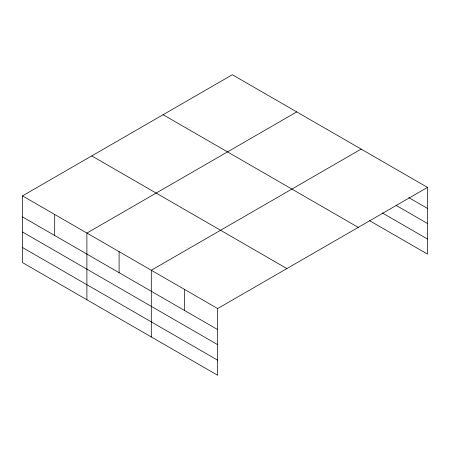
<?xml version="1.0" encoding="UTF-8"?>
<svg xmlns="http://www.w3.org/2000/svg" width="450" height="450" viewBox="0 0 450 450"><rect width="100%" height="100%" fill="white"/><g stroke="black" fill="none" stroke-linecap="round" stroke-linejoin="round"><path stroke-width="0.67" d="M427.5 187.403L232.346 74.734L22.5 195.885L22.5 262.597L217.654 375.266L217.654 308.554L427.5 187.403L427.5 254.115L369.591 220.68M296.747 111.915L86.901 233.066L86.901 299.779M361.147 149.096L151.301 270.248L151.301 336.96M408.803 197.634L427.5 208.429M396.135 205.397L427.5 223.509M382.258 212.917L427.5 239.04M163.097 114.711L358.251 227.385M91.749 155.903L286.903 268.577M22.5 195.885L217.654 308.554M22.5 216.917L217.654 329.586M22.5 231.992L217.654 344.661M22.5 247.523L217.654 360.191M184.477 289.401L184.477 310.433M119.098 251.657L119.098 272.689M54.697 214.476L54.697 235.507"/></g></svg>
